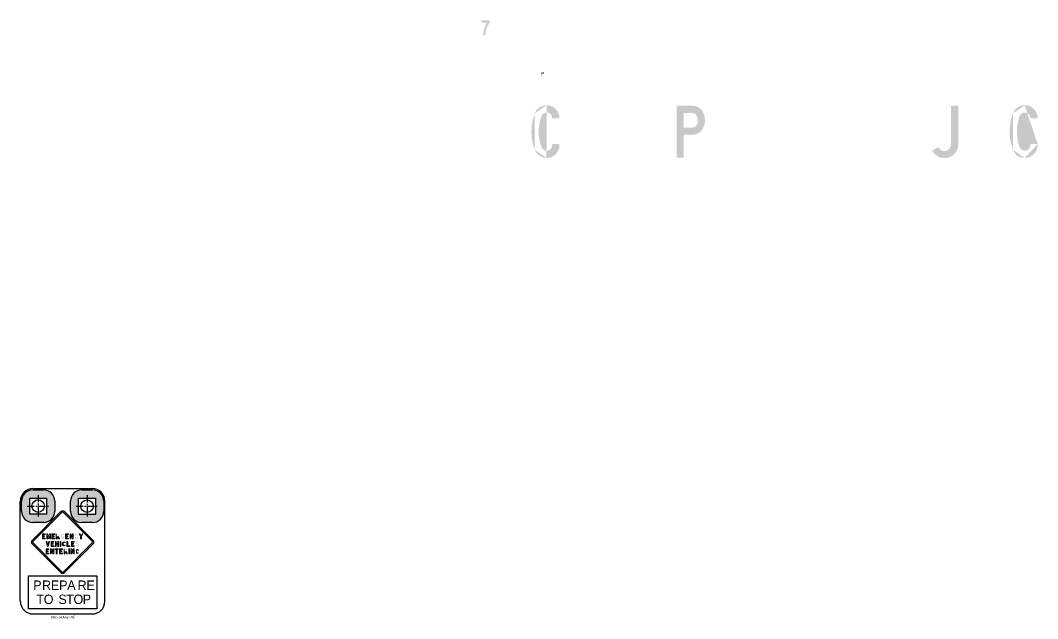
# Model space of a CAD drawing. Extents: x -332 to 1025, y -1312 to 226.
# Drawn here: x -332 to 750, y -411 to 226 of the extents above; entities that cross this region are included whole.
import ezdxf

# ---------------------------------------------------------------- set-up
doc = ezdxf.new("R2010")
doc.units = 0
doc.header["$LTSCALE"] = 6
doc.header["$MEASUREMENT"] = 0
doc.linetypes.add('CENTER', pattern=[2, 1.25, -0.25, 0.25, -0.25])
doc.linetypes.add('CENTERX2', pattern=[101.6, 63.5, -12.7, 12.7, -12.7])
doc.layers.get('0').update_dxf_attribs({"linetype": 'CONTINUOUS'})
for name, color, linetype in [('CENT25', 1, 'CENTER'), ('GREEN', 84, 'CONTINUOUS'), ('L25', 1, 'CONTINUOUS'), ('L35', 3, 'CONTINUOUS'), ('T25', 1, 'CONTINUOUS'), ('TBLK25', 1, 'CONTINUOUS')]:
    doc.layers.add(name, color=color, linetype=linetype)
doc.styles.add('DSERIES', font='Dseries')
doc.styles.add('ISO', font='iso')

msp = doc.modelspace()

# ---------------------------------------------------------------- hatches: boundary and pattern name
at = {"layer": 'GREEN'}
h = msp.add_hatch(color=256, dxfattribs=at)
h.paths.add_polyline_path([(241.5, 92.9), (241.5, 92.9)], flags=16)
edge = h.paths.add_edge_path()
edge.add_line((233.8, 94.1), (241.5, 94.1))
edge.add_line((241.5, 94.1), (241.5, 92.9))
edge.add_line((241.2, 89.9), (241.5, 92.9))
edge.add_line((241.2, 89.9), (240.2, 87))
edge.add_line((240.2, 87), (238.5, 84.4))
edge.add_line((238.5, 84.4), (236.3, 82.2))
edge.add_line((236.3, 82.2), (233.7, 80.5))
edge.add_line((233.7, 80.5), (230.8, 79.5))
edge.add_line((230.8, 79.5), (227.8, 79.2))
edge.add_line((227.8, 79.2), (224.5, 79.6))
edge.add_line((224.5, 79.6), (221.5, 80.8))
edge.add_line((221.5, 80.8), (218.8, 82.6))
edge.add_line((218.8, 82.6), (216.6, 85.1))
edge.add_line((216.6, 85.1), (215.1, 88))
edge.add_line((215.1, 88), (213.2, 94.3))
edge.add_line((213.2, 94.3), (212, 100.7))
edge.add_line((212, 100.7), (211.7, 107.3))
edge.add_line((211.7, 107.3), (212, 113.8))
edge.add_line((212, 113.8), (213.2, 120.2))
edge.add_line((213.2, 120.2), (215.1, 126.5))
edge.add_line((215.1, 126.5), (216.6, 129.4))
edge.add_line((216.6, 129.4), (218.8, 131.9))
edge.add_line((218.8, 131.9), (221.5, 133.7))
edge.add_line((221.5, 133.7), (224.5, 134.9))
edge.add_line((224.5, 134.9), (227.8, 135.3))
edge.add_line((227.8, 135.3), (230.8, 135))
edge.add_line((230.8, 135), (233.7, 134))
edge.add_line((233.7, 134), (236.3, 132.3))
edge.add_line((236.3, 132.3), (238.5, 130.1))
edge.add_line((238.5, 130.1), (240.2, 127.5))
edge.add_line((240.2, 127.5), (241.2, 124.6))
edge.add_line((241.2, 124.6), (241.5, 121.5))
edge.add_line((241.5, 121.5), (233.8, 121.5))
edge.add_line((233.8, 121.5), (233.4, 123.9))
edge.add_line((233.4, 123.9), (232, 125.8))
edge.add_line((232, 125.8), (230.1, 127.2))
edge.add_line((230.1, 127.2), (227.8, 127.6))
edge.add_line((227.8, 127.6), (225.4, 127.1))
edge.add_line((225.4, 127.1), (223.5, 125.8))
edge.add_line((223.5, 125.8), (222.3, 123.7))
edge.add_line((222.3, 123.7), (220.4, 117.3))
edge.add_line((220.4, 117.3), (219.5, 110.6))
edge.add_line((219.5, 110.6), (219.5, 103.9))
edge.add_line((219.5, 103.9), (220.4, 97.2))
edge.add_line((220.4, 97.2), (222.3, 90.8))
edge.add_line((222.3, 90.8), (223.5, 88.7))
edge.add_line((223.5, 88.7), (225.4, 87.4))
edge.add_line((225.4, 87.4), (227.8, 86.9))
edge.add_line((227.8, 86.9), (230.1, 87.4))
edge.add_line((230.1, 87.4), (232, 88.7))
edge.add_line((232, 88.7), (233.4, 90.6))
edge.add_line((233.4, 90.6), (233.8, 92.9))
edge.add_line((233.8, 92.9), (233.8, 94.1))
edge = h.paths.add_edge_path(flags=16)
edge.add_line((241.5, 94.1), (241.5, 94.1))
edge.add_line((227.8, 135.3), (227.7, 135.3))
edge.add_line((215.1, 126.5), (215.1, 126.5))
edge.add_line((215.1, 88), (215.1, 88))
edge.add_line((227.8, 79.2), (227.7, 79.2))
h = msp.add_hatch(color=256, dxfattribs=at)
h.paths.add_polyline_path([(383.2, 127), (383.1, 127)], flags=16)
edge = h.paths.add_edge_path(flags=17)
edge.add_line((373.8, 111.6), (373.8, 127))
edge.add_line((373.8, 127), (383.2, 127))
edge.add_line((384.9, 126.7), (383.2, 127))
edge.add_line((384.9, 126.7), (386.5, 125.7))
edge.add_line((386.5, 125.7), (387.5, 124.3))
edge.add_line((387.5, 124.3), (388.6, 121))
edge.add_line((388.6, 121), (388.6, 117.6))
edge.add_line((388.6, 117.6), (387.5, 114.4))
edge.add_line((387.5, 114.4), (386.5, 112.9))
edge.add_line((386.5, 112.9), (384.9, 112))
edge.add_line((384.9, 112), (383.2, 111.6))
edge.add_line((383.2, 111.6), (373.8, 111.6))
h.paths.add_polyline_path([(383.1, 134.7), (383.2, 134.7)], flags=16)
edge = h.paths.add_edge_path()
edge.add_line((373.8, 79.7), (366.1, 79.7))
edge.add_line((366.1, 79.7), (366.1, 134.7))
edge.add_line((366.1, 134.7), (383.2, 134.7))
edge.add_line((386.5, 134.3), (383.2, 134.7))
edge.add_line((386.5, 134.3), (389.6, 133))
edge.add_line((389.6, 133), (392.2, 130.9))
edge.add_line((392.2, 130.9), (394.1, 128.1))
edge.add_line((394.1, 128.1), (395.5, 124.8))
edge.add_line((395.5, 124.8), (396.3, 121.2))
edge.add_line((396.3, 121.2), (396.3, 117.5))
edge.add_line((396.3, 117.5), (395.5, 113.9))
edge.add_line((395.5, 113.9), (394.1, 110.6))
edge.add_line((394.1, 110.6), (392.2, 107.8))
edge.add_line((392.2, 107.8), (389.6, 105.7))
edge.add_line((389.6, 105.7), (386.5, 104.4))
edge.add_line((386.5, 104.4), (383.2, 104))
edge.add_line((383.2, 104), (373.8, 104))
edge.add_line((373.8, 104), (373.8, 79.7))
edge = h.paths.add_edge_path()
edge.add_line((373.8, 127), (373.8, 127))
edge.add_line((387.5, 114.4), (387.5, 114.4))
edge.add_line((387.5, 124.3), (387.5, 124.3))
edge.add_line((366.1, 79.7), (366.1, 79.7))
edge.add_line((394.1, 110.6), (394.1, 110.6))
edge.add_line((394.1, 128.1), (394.1, 128.1))
h = msp.add_hatch(color=256, dxfattribs=at)
h.paths.add_polyline_path([(383.2, 127), (383.1, 127)], flags=16)
edge = h.paths.add_edge_path(flags=17)
edge.add_line((373.8, 111.6), (373.8, 127))
edge.add_line((373.8, 127), (383.2, 127))
edge.add_line((384.9, 126.7), (383.2, 127))
edge.add_line((384.9, 126.7), (386.5, 125.7))
edge.add_line((386.5, 125.7), (387.5, 124.3))
edge.add_line((387.5, 124.3), (388.6, 121))
edge.add_line((388.6, 121), (388.6, 117.6))
edge.add_line((388.6, 117.6), (387.5, 114.4))
edge.add_line((387.5, 114.4), (386.5, 112.9))
edge.add_line((386.5, 112.9), (384.9, 112))
edge.add_line((384.9, 112), (383.2, 111.6))
edge.add_line((383.2, 111.6), (373.8, 111.6))
h.paths.add_polyline_path([(383.1, 134.7), (383.2, 134.7)], flags=16)
edge = h.paths.add_edge_path()
edge.add_line((373.8, 79.7), (366.1, 79.7))
edge.add_line((366.1, 79.7), (366.1, 134.7))
edge.add_line((366.1, 134.7), (383.2, 134.7))
edge.add_line((386.5, 134.3), (383.2, 134.7))
edge.add_line((386.5, 134.3), (389.6, 133))
edge.add_line((389.6, 133), (392.2, 130.9))
edge.add_line((392.2, 130.9), (394.1, 128.1))
edge.add_line((394.1, 128.1), (395.5, 124.8))
edge.add_line((395.5, 124.8), (396.3, 121.2))
edge.add_line((396.3, 121.2), (396.3, 117.5))
edge.add_line((396.3, 117.5), (395.5, 113.9))
edge.add_line((395.5, 113.9), (394.1, 110.6))
edge.add_line((394.1, 110.6), (392.2, 107.8))
edge.add_line((392.2, 107.8), (389.6, 105.7))
edge.add_line((389.6, 105.7), (386.5, 104.4))
edge.add_line((386.5, 104.4), (383.2, 104))
edge.add_line((383.2, 104), (373.8, 104))
edge.add_line((373.8, 104), (373.8, 79.7))
edge = h.paths.add_edge_path()
edge.add_line((373.8, 127), (373.8, 127))
edge.add_line((387.5, 114.4), (387.5, 114.4))
edge.add_line((387.5, 124.3), (387.5, 124.3))
edge.add_line((366.1, 79.7), (366.1, 79.7))
edge.add_line((394.1, 110.6), (394.1, 110.6))
edge.add_line((394.1, 128.1), (394.1, 128.1))
h = msp.add_hatch(color=256, dxfattribs=at)
h.paths.add_polyline_path([(658, 93.5), (658, 93.5)], flags=16)
edge = h.paths.add_edge_path()
edge.add_line((658, 134.7), (658, 93.5))
edge.add_line((657.7, 91.5), (658, 93.5))
edge.add_line((657.7, 91.5), (656.8, 89.6))
edge.add_line((656.8, 89.6), (655.4, 88.1))
edge.add_line((655.4, 88.1), (653.6, 87))
edge.add_line((653.6, 87), (651.5, 86.6))
edge.add_line((651.5, 86.6), (649.5, 86.8))
edge.add_line((649.5, 86.8), (647.5, 87.6))
edge.add_line((647.5, 87.6), (646, 89))
edge.add_line((646, 89), (644.8, 90.8))
edge.add_line((644.8, 90.8), (638.2, 86.9))
edge.add_line((638.2, 86.9), (640, 84.2))
edge.add_line((640, 84.2), (642.3, 82))
edge.add_line((642.3, 82), (645.1, 80.3))
edge.add_line((645.1, 80.3), (648.2, 79.3))
edge.add_line((648.2, 79.3), (651.4, 79))
edge.add_line((651.4, 79), (654.6, 79.4))
edge.add_line((654.6, 79.4), (657.6, 80.5))
edge.add_line((657.6, 80.5), (660.3, 82.2))
edge.add_line((660.3, 82.2), (662.6, 84.5))
edge.add_line((662.6, 84.5), (664.3, 87.3))
edge.add_line((664.3, 87.3), (665.4, 90.3))
edge.add_line((665.4, 90.3), (665.7, 93.5))
edge.add_line((665.7, 93.5), (665.7, 134.7))
edge.add_line((665.7, 134.7), (658, 134.7))
edge = h.paths.add_edge_path(flags=16)
edge.add_line((665.7, 93.5), (665.7, 93.5))
edge.add_line((665.7, 93.5), (665.7, 93.5))
edge = h.paths.add_edge_path(flags=16)
edge.add_line((644.8, 90.8), (644.8, 90.8))
h = msp.add_hatch(color=256, dxfattribs=at)
h.paths.add_polyline_path([(750.3, 92.9), (750.2, 92.9)], flags=16)
edge = h.paths.add_edge_path()
edge.add_line((742.6, 94.1), (750.3, 94.1))
edge.add_line((750.3, 94.1), (750.3, 92.9))
edge.add_line((749.9, 89.9), (750.3, 92.9))
edge.add_line((749.9, 89.9), (748.9, 87))
edge.add_line((748.9, 87), (747.3, 84.4))
edge.add_line((747.3, 84.4), (745.1, 82.2))
edge.add_line((745.1, 82.2), (742.5, 80.5))
edge.add_line((742.5, 80.5), (739.6, 79.5))
edge.add_line((739.6, 79.5), (736.5, 79.2))
edge.add_line((736.5, 79.2), (733.3, 79.6))
edge.add_line((733.3, 79.6), (730.2, 80.8))
edge.add_line((730.2, 80.8), (727.5, 82.6))
edge.add_line((727.5, 82.6), (725.4, 85.1))
edge.add_line((725.4, 85.1), (723.9, 88))
edge.add_line((723.9, 88), (722, 94.3))
edge.add_line((722, 94.3), (720.8, 100.7))
edge.add_line((720.8, 100.7), (720.4, 107.3))
edge.add_line((720.4, 107.3), (720.8, 113.8))
edge.add_line((720.8, 113.8), (722, 120.2))
edge.add_line((722, 120.2), (723.9, 126.5))
edge.add_line((723.9, 126.5), (725.4, 129.4))
edge.add_line((725.4, 129.4), (727.5, 131.9))
edge.add_line((727.5, 131.9), (730.2, 133.7))
edge.add_line((730.2, 133.7), (733.3, 134.9))
edge.add_line((733.3, 134.9), (736.5, 135.3))
edge.add_line((736.5, 135.3), (739.6, 135))
edge.add_line((739.6, 135), (742.5, 134))
edge.add_line((742.5, 134), (745.1, 132.3))
edge.add_line((745.1, 132.3), (747.3, 130.1))
edge.add_line((747.3, 130.1), (748.9, 127.5))
edge.add_line((748.9, 127.5), (749.9, 124.6))
edge.add_line((749.9, 124.6), (750.3, 121.5))
edge.add_line((750.3, 121.5), (742.6, 121.5))
edge.add_line((742.6, 121.5), (742.1, 123.9))
edge.add_line((742.1, 123.9), (740.8, 125.8))
edge.add_line((740.8, 125.8), (738.8, 127.2))
edge.add_line((738.8, 127.2), (736.5, 127.6))
edge.add_line((736.5, 127.6), (734.2, 127.1))
edge.add_line((734.2, 127.1), (732.3, 125.8))
edge.add_line((732.3, 125.8), (731, 123.7))
edge.add_line((731, 123.7), (729.2, 117.3))
edge.add_line((729.2, 117.3), (728.3, 110.6))
edge.add_line((728.3, 110.6), (728.3, 103.9))
edge.add_line((728.3, 103.9), (729.2, 97.2))
edge.add_line((729.2, 97.2), (731, 90.8))
edge.add_line((731, 90.8), (732.3, 88.7))
edge.add_line((732.3, 88.7), (734.2, 87.4))
edge.add_line((734.2, 87.4), (736.5, 86.9))
edge.add_line((736.5, 86.9), (738.8, 87.4))
edge.add_line((738.8, 87.4), (740.8, 88.7))
edge.add_line((740.8, 88.7), (742.1, 90.6))
edge.add_line((742.1, 90.6), (742.6, 92.9))
edge.add_line((742.6, 92.9), (742.6, 94.1))
edge = h.paths.add_edge_path(flags=16)
edge.add_line((750.3, 94.1), (750.2, 94.1))
edge.add_line((736.5, 135.3), (736.5, 135.3))
edge.add_line((723.9, 126.5), (723.9, 126.5))
edge.add_line((723.9, 88), (723.9, 88))
edge.add_line((736.5, 79.2), (736.5, 79.2))
at = {"layer": 'L25'}
h = msp.add_hatch(color=256, dxfattribs=at)
h.paths.add_polyline_path([(-307.4, -273.7), (-318.7, -273.7, 0.204044), (-327.4, -277.4), (-322.1, -282.9), (-322.1, -282.4), (-304.1, -282.4), (-304.1, -299.7), (-322.1, -299.7), (-322.1, -282.9), (-327.4, -277.4, 0.193791), (-330.7, -285.7), (-330.7, -296.4, 0.414214), (-318.7, -308.4), (-307.4, -308.4, 0.414214), (-295.4, -296.4), (-295.4, -285.7, 0.414214)])
h.paths.add_polyline_path([(-252.1, -282.5), (-252.1, -283.5), (-245.3, -279.3, 0.254439), (-255.4, -273.8), (-266.7, -273.8, 0.414214), (-278.7, -285.8), (-278.7, -296.5, 0.414214), (-266.7, -308.5), (-255.4, -308.5, 0.414214), (-243.4, -296.5), (-243.4, -285.8, 0.144541), (-245.3, -279.3), (-252.1, -283.5), (-252.1, -299.8), (-270.1, -299.8), (-270.1, -282.5)])
at = {"layer": 'T25', "linetype": 'Continuous'}
h = msp.add_hatch(color=256, dxfattribs=at)
h.paths.add_polyline_path([(-267.9, -325.9), (-267, -325.9), (-267, -323.5), (-265.5, -320.6), (-266.4, -320.6), (-267.4, -322.5), (-268.4, -320.6), (-269.4, -320.6), (-267.9, -323.5)])
h.paths.add_polyline_path([(-279.2, -325.9), (-279.2, -320.6), (-278.3, -320.6), (-276.7, -323.7), (-276.7, -320.6), (-275.9, -320.6), (-275.9, -325.9), (-276.5, -325.9), (-278.3, -322.4), (-278.3, -325.9)])
h.paths.add_polyline_path([(-283.9, -325.9), (-283.9, -320.6), (-280.9, -320.6), (-280.9, -321.3), (-283, -321.3), (-283, -322.7), (-281.6, -322.7), (-281.6, -323.5), (-283, -323.5), (-283, -325.2), (-280.8, -325.2), (-280.8, -325.9)])
h.paths.add_polyline_path([(-298.4, -325.9), (-298.4, -320.6), (-295.4, -320.6), (-295.4, -321.3), (-297.5, -321.3), (-297.5, -322.7), (-296.2, -322.7), (-296.2, -323.5), (-297.5, -323.5), (-297.5, -325.2), (-295.3, -325.2), (-295.3, -325.9)])
h.paths.add_polyline_path([(-304, -325.9), (-304, -320.6), (-303, -320.6), (-302, -323.5), (-300.9, -320.6), (-299.9, -320.6), (-299.9, -325.9), (-300.8, -325.9), (-300.8, -322.9), (-302, -325.9), (-303.1, -322.9), (-303.1, -325.9)])
h.paths.add_polyline_path([(-308.6, -325.9), (-308.6, -320.6), (-305.7, -320.6), (-305.7, -321.3), (-307.7, -321.3), (-307.7, -322.7), (-306.4, -322.7), (-306.4, -323.5), (-307.7, -323.5), (-307.7, -325.2), (-305.5, -325.2), (-305.5, -325.9)])
h.paths.add_polyline_path([(-270.9, -321.9), (-271.8, -321.9), (-271.8, -321.7), (-271.9, -321.5), (-272.1, -321.4), (-272.3, -321.3), (-272.5, -321.3), (-272.7, -321.3), (-272.8, -321.4), (-273, -321.5), (-273.1, -321.7), (-273.2, -322.2), (-273.4, -322.7), (-273.4, -323.2), (-273.4, -323.8), (-273.2, -324.3), (-273.1, -324.8), (-273, -325), (-272.8, -325.1), (-272.7, -325.2), (-272.5, -325.2), (-272.3, -325.2), (-272.1, -325.1), (-271.9, -325), (-271.8, -324.8), (-271.8, -324.6), (-271.8, -324.5), (-270.9, -324.5), (-270.9, -324.6), (-270.9, -324.9), (-271, -325.1), (-271.2, -325.4), (-271.4, -325.6), (-271.6, -325.7), (-271.9, -325.8), (-272.2, -325.9), (-272.5, -326), (-272.8, -325.9), (-273.1, -325.8), (-273.3, -325.7), (-273.6, -325.6), (-273.7, -325.3), (-273.9, -325.1), (-274.1, -324.6), (-274.2, -324), (-274.3, -323.5), (-274.3, -323), (-274.2, -322.4), (-274.1, -321.9), (-273.9, -321.4), (-273.7, -321.1), (-273.6, -320.9), (-273.3, -320.8), (-273.1, -320.6), (-272.8, -320.6), (-272.5, -320.5), (-272.2, -320.5), (-271.9, -320.6), (-271.6, -320.8), (-271.4, -320.9), (-271.2, -321.1), (-271, -321.3), (-270.9, -321.6)])
h.paths.add_polyline_path([(-285.4, -321.9), (-286.3, -321.9), (-286.3, -321.7), (-286.4, -321.5), (-286.5, -321.4), (-286.7, -321.3), (-286.9, -321.3), (-287.1, -321.3), (-287.3, -321.3), (-287.5, -321.5), (-287.6, -321.7), (-287.7, -322.2), (-287.8, -322.7), (-287.9, -323.2), (-287.8, -323.8), (-287.7, -324.3), (-287.6, -324.8), (-287.5, -325), (-287.3, -325.1), (-287.2, -325.2), (-286.9, -325.2), (-286.7, -325.2), (-286.5, -325.1), (-286.4, -325), (-286.3, -324.8), (-286.3, -324.6), (-286.3, -324.1), (-286.9, -324.1), (-286.9, -323.4), (-285.4, -323.4), (-285.4, -324.6), (-285.4, -324.9), (-285.5, -325.1), (-285.7, -325.4), (-285.8, -325.6), (-286.1, -325.7), (-286.3, -325.8), (-286.6, -325.9), (-286.9, -326), (-287.2, -325.9), (-287.6, -325.8), (-287.8, -325.7), (-288.1, -325.6), (-288.2, -325.3), (-288.4, -325.1), (-288.5, -324.6), (-288.7, -324), (-288.8, -323.5), (-288.8, -323), (-288.7, -322.4), (-288.5, -321.9), (-288.4, -321.4), (-288.2, -321.1), (-288.1, -320.9), (-287.8, -320.8), (-287.6, -320.6), (-287.2, -320.6), (-286.9, -320.5), (-286.6, -320.5), (-286.3, -320.6), (-286.1, -320.8), (-285.8, -320.9), (-285.7, -321.1), (-285.5, -321.3), (-285.4, -321.6)])
h.paths.add_polyline_path([(-291.3, -323.5), (-291, -323.3), (-290.8, -323.1), (-290.6, -322.9), (-290.5, -322.6), (-290.4, -322.4), (-290.4, -322.1), (-290.4, -321.8), (-290.5, -321.5), (-290.6, -321.2), (-290.8, -321), (-291, -320.8), (-291.3, -320.7), (-291.5, -320.6), (-291.8, -320.6), (-293.8, -320.6), (-293.8, -325.9), (-292.9, -325.9), (-292.9, -323.6), (-292.2, -323.6), (-291.3, -325.9), (-290.4, -325.9)])
h.paths.add_polyline_path([(-291.8, -322.8), (-292.9, -322.8), (-292.9, -321.3), (-291.8, -321.3), (-291.7, -321.3), (-291.5, -321.4), (-291.4, -321.5), (-291.3, -321.6), (-291.3, -321.8), (-291.2, -322.1), (-291.3, -322.3), (-291.3, -322.6), (-291.4, -322.6), (-291.5, -322.7), (-291.7, -322.8)], flags=16)
h.paths.add_polyline_path([(-288.1, -286.8), (-286.1, -286.8), (-286.1, -288.1), (-288.1, -288.1)], flags=9)
h = msp.add_hatch(color=256, dxfattribs=at)
h.paths.add_polyline_path([(-278.2, -341.9), (-278.2, -336.6), (-277.3, -336.6), (-275.7, -339.6), (-275.7, -336.6), (-274.8, -336.6), (-274.8, -341.9), (-275.5, -341.9), (-277.3, -338.4), (-277.3, -341.9)])
h.paths.add_polyline_path([(-280.6, -341.9), (-280.6, -336.6), (-279.7, -336.6), (-279.7, -341.9)])
h.paths.add_polyline_path([(-290.3, -341.9), (-290.3, -336.6), (-287.3, -336.6), (-287.3, -337.3), (-289.5, -337.3), (-289.5, -338.7), (-288.1, -338.7), (-288.1, -339.4), (-289.5, -339.4), (-289.5, -341.1), (-287.2, -341.1), (-287.2, -341.9)])
h.paths.add_polyline_path([(-293.9, -341.9), (-293.9, -337.3), (-295, -337.3), (-295, -336.6), (-291.9, -336.6), (-291.9, -337.3), (-293, -337.3), (-293, -341.9)])
h.paths.add_polyline_path([(-300, -341.9), (-300, -336.6), (-299.1, -336.6), (-297.5, -339.6), (-297.5, -336.6), (-296.6, -336.6), (-296.6, -341.9), (-297.3, -341.9), (-299.1, -338.4), (-299.1, -341.9)])
h.paths.add_polyline_path([(-304.7, -341.9), (-304.7, -336.6), (-301.7, -336.6), (-301.7, -337.3), (-303.8, -337.3), (-303.8, -338.7), (-302.4, -338.7), (-302.4, -339.4), (-303.8, -339.4), (-303.8, -341.1), (-301.6, -341.1), (-301.6, -341.9)])
h.paths.add_polyline_path([(-269.8, -337.8), (-270.6, -337.8), (-270.7, -337.7), (-270.8, -337.5), (-270.9, -337.4), (-271.1, -337.3), (-271.3, -337.2), (-271.5, -337.3), (-271.7, -337.3), (-271.8, -337.5), (-272, -337.6), (-272.2, -338.1), (-272.3, -338.7), (-272.3, -339.2), (-272.3, -339.8), (-272.2, -340.3), (-272, -340.8), (-271.9, -341), (-271.7, -341.1), (-271.5, -341.1), (-271.3, -341.2), (-271.1, -341.1), (-270.9, -341.1), (-270.8, -340.9), (-270.7, -340.8), (-270.6, -340.6), (-270.6, -340.1), (-271.3, -340.1), (-271.3, -339.3), (-269.8, -339.3), (-269.8, -340.6), (-269.8, -340.9), (-269.9, -341.1), (-270, -341.3), (-270.2, -341.5), (-270.5, -341.7), (-270.7, -341.8), (-271, -341.9), (-271.3, -341.9), (-271.7, -341.9), (-271.9, -341.8), (-272.2, -341.7), (-272.5, -341.5), (-272.7, -341.3), (-272.8, -341.1), (-273, -340.6), (-273.1, -340), (-273.2, -339.5), (-273.2, -338.9), (-273.1, -338.4), (-273, -337.9), (-272.8, -337.4), (-272.7, -337.1), (-272.5, -336.9), (-272.2, -336.7), (-271.9, -336.6), (-271.7, -336.5), (-271.3, -336.5), (-271, -336.5), (-270.7, -336.6), (-270.5, -336.7), (-270.2, -336.9), (-270, -337.1), (-269.9, -337.3), (-269.8, -337.6)])
h.paths.add_polyline_path([(-283.1, -339.4), (-282.8, -339.3), (-282.6, -339.1), (-282.4, -338.9), (-282.3, -338.6), (-282.2, -338.3), (-282.2, -338), (-282.2, -337.7), (-282.3, -337.5), (-282.4, -337.2), (-282.6, -337), (-282.8, -336.8), (-283.1, -336.7), (-283.4, -336.6), (-283.7, -336.6), (-285.6, -336.6), (-285.6, -341.9), (-284.8, -341.9), (-284.8, -339.5), (-284, -339.5), (-283.1, -341.9), (-282.2, -341.9)])
h.paths.add_polyline_path([(-283.7, -338.8), (-284.8, -338.8), (-284.8, -337.3), (-283.7, -337.3), (-283.5, -337.3), (-283.4, -337.4), (-283.3, -337.5), (-283.2, -337.6), (-283.1, -337.8), (-283.1, -338), (-283.1, -338.3), (-283.2, -338.5), (-283.3, -338.6), (-283.4, -338.7), (-283.5, -338.8)], flags=16)
h.paths.add_polyline_path([(-288.1, -291.3), (-286.1, -291.3), (-286.1, -292.5), (-288.1, -292.5)], flags=9)
h.paths.add_polyline_path([(-288.1, -288.9), (-286.1, -288.9), (-286.1, -290.2), (-288.1, -290.2)], flags=9)
h = msp.add_hatch(color=256, dxfattribs=at)
h.paths.add_polyline_path([(-294.7, -333.9), (-294.7, -328.6), (-293.8, -328.6), (-293.8, -330.7), (-292.2, -330.7), (-292.2, -328.6), (-291.4, -328.6), (-291.4, -333.9), (-292.2, -333.9), (-292.2, -331.4), (-293.8, -331.4), (-293.8, -333.9)])
h.paths.add_polyline_path([(-299.3, -333.9), (-299.3, -328.6), (-296.4, -328.6), (-296.4, -329.3), (-298.5, -329.3), (-298.5, -330.7), (-297.1, -330.7), (-297.1, -331.4), (-298.5, -331.4), (-298.5, -333.1), (-296.2, -333.1), (-296.2, -333.9)])
h.paths.add_polyline_path([(-303.1, -333.9), (-304.7, -328.6), (-303.8, -328.6), (-302.8, -332.1), (-301.7, -328.6), (-300.9, -328.6), (-302.4, -333.9)])
h.paths.add_polyline_path([(-277.8, -333.9), (-277.8, -328.6), (-274.9, -328.6), (-274.9, -329.3), (-277, -329.3), (-277, -330.7), (-275.6, -330.7), (-275.6, -331.4), (-277, -331.4), (-277, -333.1), (-274.7, -333.1), (-274.7, -333.9)])
h.paths.add_polyline_path([(-282.5, -333.9), (-282.5, -328.6), (-281.6, -328.6), (-281.6, -333.1), (-279.4, -333.1), (-279.4, -333.9)])
h.paths.add_polyline_path([(-289.8, -333.9), (-289.8, -328.6), (-289, -328.6), (-289, -333.9)])
h.paths.add_polyline_path([(-272.3, -332.5), (-272.3, -332.3), (-273.2, -332.3), (-273.2, -332.5), (-273.2, -332.7), (-273.1, -333), (-272.9, -333.3), (-272.7, -333.5), (-272.4, -333.7), (-272.1, -333.8), (-271.8, -333.9), (-271.5, -333.9), (-271.1, -333.9), (-270.8, -333.8), (-270.5, -333.7), (-270.3, -333.5), (-270.1, -333.3), (-269.9, -333), (-269.8, -332.7), (-269.8, -332.5), (-269.9, -332.1), (-270, -331.8), (-270.1, -331.5), (-270.4, -331.2), (-270.6, -331), (-270.9, -330.7), (-271.7, -330.3), (-271.9, -330.2), (-272, -330.1), (-272.1, -329.9), (-272.1, -329.8), (-272, -329.6), (-271.9, -329.4), (-271.7, -329.3), (-271.5, -329.3), (-271.4, -329.3), (-271.2, -329.3), (-271, -329.4), (-270.8, -329.5), (-270.7, -329.7), (-270.7, -329.8), (-269.8, -329.8), (-269.8, -329.6), (-269.9, -329.3), (-270.1, -329.1), (-270.3, -328.9), (-270.5, -328.7), (-270.8, -328.6), (-271, -328.5), (-271.4, -328.5), (-271.7, -328.5), (-271.9, -328.6), (-272.2, -328.7), (-272.4, -328.9), (-272.6, -329.1), (-272.8, -329.3), (-272.9, -329.6), (-272.9, -329.8), (-272.9, -330.1), (-272.7, -330.4), (-272.6, -330.6), (-272.4, -330.8), (-272.1, -331), (-271.3, -331.4), (-271, -331.6), (-270.8, -331.9), (-270.7, -332.1), (-270.7, -332.5), (-270.7, -332.6), (-270.8, -332.8), (-270.9, -333), (-271.1, -333.1), (-271.3, -333.2), (-271.5, -333.2), (-271.7, -333.2), (-271.9, -333.1), (-272.1, -333), (-272.2, -332.9), (-272.3, -332.7)])
h.paths.add_polyline_path([(-284, -329.8), (-284.9, -329.8), (-284.9, -329.7), (-285, -329.5), (-285.2, -329.4), (-285.4, -329.3), (-285.6, -329.3), (-285.8, -329.3), (-285.9, -329.4), (-286.1, -329.5), (-286.2, -329.6), (-286.3, -330.2), (-286.5, -330.7), (-286.5, -331.2), (-286.5, -331.8), (-286.3, -332.3), (-286.2, -332.8), (-286.1, -333), (-285.9, -333.1), (-285.8, -333.2), (-285.6, -333.2), (-285.4, -333.2), (-285.2, -333.1), (-285, -333), (-284.9, -332.8), (-284.9, -332.6), (-284.9, -332.5), (-284, -332.5), (-284, -332.6), (-284, -332.9), (-284.1, -333.1), (-284.3, -333.4), (-284.5, -333.5), (-284.7, -333.7), (-285, -333.9), (-285.3, -333.9), (-285.6, -333.9), (-285.8, -333.9), (-286.2, -333.8), (-286.4, -333.7), (-286.7, -333.5), (-286.8, -333.3), (-287, -333.1), (-287.2, -332.6), (-287.3, -332), (-287.4, -331.5), (-287.4, -331), (-287.3, -330.4), (-287.2, -329.9), (-287, -329.4), (-286.8, -329.1), (-286.7, -328.9), (-286.4, -328.7), (-286.2, -328.6), (-285.8, -328.5), (-285.6, -328.5), (-285.3, -328.5), (-285, -328.6), (-284.7, -328.7), (-284.5, -328.9), (-284.3, -329.1), (-284.1, -329.3), (-284, -329.6)])
at = {"layer": 'TBLK25', "linetype": 'CENTERX2'}
h = msp.add_hatch(color=256, dxfattribs=at)
h.paths.add_polyline_path([(162.7, 209.6), (162.7, 209.6)], flags=16)
edge = h.paths.add_edge_path()
edge.add_line((162.7, 210), (162.7, 209.6))
edge.add_line((160.5, 209.6), (162.7, 209.6))
edge.add_line((160.5, 209.6), (160.5, 210.1))
edge.add_line((160.5, 210.1), (160.5, 210.6))
edge.add_line((160.5, 210.6), (160.5, 211.1))
edge.add_line((160.5, 211.1), (160.6, 211.6))
edge.add_line((160.6, 211.6), (160.6, 212))
edge.add_line((160.6, 212), (160.7, 212.5))
edge.add_line((160.7, 212.5), (160.7, 213))
edge.add_line((160.7, 213), (160.8, 213.5))
edge.add_line((160.8, 213.5), (160.9, 214))
edge.add_line((160.9, 214), (161, 214.5))
edge.add_line((161, 214.5), (161.1, 215))
edge.add_line((161.1, 215), (161.2, 215.5))
edge.add_line((161.2, 215.5), (161.3, 215.9))
edge.add_line((161.3, 215.9), (161.4, 216.4))
edge.add_line((161.4, 216.4), (161.6, 216.9))
edge.add_line((161.6, 216.9), (161.7, 217.4))
edge.add_line((161.7, 217.4), (161.9, 217.8))
edge.add_line((161.9, 217.8), (162.1, 218.3))
edge.add_line((162.1, 218.3), (162.2, 218.8))
edge.add_line((162.2, 218.8), (162.4, 219.2))
edge.add_line((162.4, 219.2), (162.6, 219.7))
edge.add_line((162.6, 219.7), (162.8, 220.1))
edge.add_line((162.8, 220.1), (163, 220.6))
edge.add_line((163, 220.6), (163.2, 221))
edge.add_line((163.2, 221), (163.5, 221.5))
edge.add_line((163.5, 221.5), (163.7, 221.9))
edge.add_line((163.7, 221.9), (164, 222.3))
edge.add_line((164, 222.3), (164.2, 222.7))
edge.add_line((164.2, 222.7), (164.5, 223.2))
edge.add_line((164.5, 223.2), (158.4, 223.2))
edge.add_line((158.4, 223.2), (158.4, 225.6))
edge.add_line((158.4, 225.6), (167.2, 225.6))
edge.add_line((167.2, 225.6), (167.2, 223.2))
edge.add_line((167.2, 223.2), (166.9, 222.8))
edge.add_line((166.9, 222.8), (166.7, 222.4))
edge.add_line((166.7, 222.4), (166.4, 222))
edge.add_line((166.4, 222), (166.2, 221.6))
edge.add_line((166.2, 221.6), (165.9, 221.2))
edge.add_line((165.9, 221.2), (165.7, 220.8))
edge.add_line((165.7, 220.8), (165.4, 220.4))
edge.add_line((165.4, 220.4), (165.2, 220))
edge.add_line((165.2, 220), (165, 219.6))
edge.add_line((165, 219.6), (164.8, 219.1))
edge.add_line((164.8, 219.1), (164.6, 218.7))
edge.add_line((164.6, 218.7), (164.5, 218.3))
edge.add_line((164.5, 218.3), (164.3, 217.8))
edge.add_line((164.3, 217.8), (164.1, 217.4))
edge.add_line((164.1, 217.4), (164, 216.9))
edge.add_line((164, 216.9), (163.8, 216.5))
edge.add_line((163.8, 216.5), (163.7, 216.1))
edge.add_line((163.7, 216.1), (163.5, 215.6))
edge.add_line((163.5, 215.6), (163.4, 215.1))
edge.add_line((163.4, 215.1), (163.3, 214.7))
edge.add_line((163.3, 214.7), (163.2, 214.2))
edge.add_line((163.2, 214.2), (163.1, 213.8))
edge.add_line((163.1, 213.8), (163, 213.3))
edge.add_line((163, 213.3), (163, 212.8))
edge.add_line((163, 212.8), (162.9, 212.4))
edge.add_line((162.9, 212.4), (162.8, 211.9))
edge.add_line((162.8, 211.9), (162.8, 211.4))
edge.add_line((162.8, 211.4), (162.8, 211))
edge.add_line((162.8, 211), (162.7, 210.5))
edge.add_line((162.7, 210.5), (162.7, 210))
edge = h.paths.add_edge_path(flags=16)
edge.add_line((167.2, 223.2), (167.2, 223.2))
edge.add_line((160.5, 209.6), (160.5, 209.6))
h = msp.add_hatch(color=256, dxfattribs=at)
h.paths.add_polyline_path([(223.7, 170.2), (223.6, 170.2)], flags=0)
edge = h.paths.add_edge_path(flags=16)
edge.add_line((223, 169.1), (223, 170.2))
edge.add_line((223, 170.2), (223.7, 170.2))
edge.add_line((224, 170), (223.7, 170.2))
edge.add_line((224, 170), (224, 169.7))
edge.add_line((224, 169.7), (224, 169.3))
edge.add_line((224, 169.3), (223.7, 169.1))
edge.add_line((223.7, 169.1), (223, 169.1))
h.paths.add_polyline_path([(223.6, 170.8), (223.7, 170.8)], flags=16)
edge = h.paths.add_edge_path()
edge.add_line((223, 166.8), (222.4, 166.8))
edge.add_line((222.4, 166.8), (222.4, 170.8))
edge.add_line((222.4, 170.8), (223.7, 170.8))
edge.add_line((224, 170.7), (223.7, 170.8))
edge.add_line((224, 170.7), (224.3, 170.6))
edge.add_line((224.3, 170.6), (224.5, 170.4))
edge.add_line((224.5, 170.4), (224.6, 169.9))
edge.add_line((224.6, 169.9), (224.6, 169.5))
edge.add_line((224.6, 169.5), (224.5, 169))
edge.add_line((224.5, 169), (224.3, 168.8))
edge.add_line((224.3, 168.8), (224, 168.6))
edge.add_line((224, 168.6), (223.7, 168.5))
edge.add_line((223.7, 168.5), (223, 168.5))
edge.add_line((223, 168.5), (223, 166.8))
h = msp.add_hatch(color=256, dxfattribs=at)
h.paths.add_polyline_path([(-255.6, -328.3, -0.198872), (-255.2, -329.3), (-253.8, -329.3, 0.198872), (-254.6, -327.4), (-285.2, -296.8, 0.198882), (-287.1, -296), (-287.1, -297.3, -0.198897), (-286.2, -297.7)])
h.paths.add_polyline_path([(-288, -297.7, -0.198928), (-287.1, -297.3), (-287.1, -296, 0.198943), (-289, -296.8), (-319.6, -327.4, 0.198872), (-320.4, -329.3), (-319, -329.3, -0.198872), (-318.6, -328.3)])
h.paths.add_polyline_path([(-289, -361.7, 0.198952), (-287.1, -362.5), (-287.1, -361.2, -0.198952), (-288, -360.8), (-318.6, -330.2, -0.198952), (-319, -329.3), (-320.4, -329.3, 0.198952), (-319.6, -331.1)])
h.paths.add_polyline_path([(-286.2, -360.8, -0.198872), (-287.1, -361.2), (-287.1, -362.5, 0.198872), (-285.2, -361.7), (-254.6, -331.1, 0.198952), (-253.8, -329.3), (-255.2, -329.3, -0.198952), (-255.6, -330.2)])

# ---------------------------------------------------------------- linework, layer by layer
at = {"color": 1, "lineweight": 0}
for points in [[(-308.6, -325.9), (-308.6, -320.6), (-305.7, -320.6), (-305.7, -321.3), (-307.7, -321.3), (-307.7, -322.7), (-306.4, -322.7), (-306.4, -323.5), (-307.7, -323.5), (-307.7, -325.2), (-305.5, -325.2), (-305.5, -325.9), (-308.6, -325.9), (-308.6, -325.9)], [(-304, -325.9), (-304, -320.6), (-303, -320.6), (-302, -323.5), (-300.9, -320.6), (-299.9, -320.6), (-299.9, -325.9), (-300.8, -325.9), (-300.8, -322.9), (-302, -325.9), (-303.1, -322.9), (-303.1, -325.9), (-304, -325.9), (-304, -325.9)], [(-298.4, -325.9), (-298.4, -320.6), (-295.4, -320.6), (-295.4, -321.3), (-297.5, -321.3), (-297.5, -322.7), (-296.2, -322.7), (-296.2, -323.5), (-297.5, -323.5), (-297.5, -325.2), (-295.3, -325.2), (-295.3, -325.9), (-298.4, -325.9), (-298.4, -325.9)], [(-293.8, -320.6), (-293.8, -325.9), (-292.9, -325.9), (-292.9, -323.6), (-292.2, -323.6), (-291.3, -325.9), (-290.4, -325.9), (-291.3, -323.5)], [(-283.9, -325.9), (-283.9, -320.6), (-280.9, -320.6), (-280.9, -321.3), (-283, -321.3), (-283, -322.7), (-281.6, -322.7), (-281.6, -323.5), (-283, -323.5), (-283, -325.2), (-280.8, -325.2), (-280.8, -325.9), (-283.9, -325.9), (-283.9, -325.9)], [(-279.2, -325.9), (-279.2, -320.6), (-278.3, -320.6), (-276.7, -323.7), (-276.7, -320.6), (-275.9, -320.6), (-275.9, -325.9), (-276.5, -325.9), (-278.3, -322.4), (-278.3, -325.9), (-279.2, -325.9), (-279.2, -325.9)], [(-267.9, -325.9), (-267, -325.9), (-267, -323.5), (-265.5, -320.6), (-266.4, -320.6), (-267.4, -322.5), (-268.4, -320.6), (-269.4, -320.6), (-267.9, -323.5), (-267.9, -325.9), (-267.9, -325.9)], [(-303.1, -333.9), (-304.7, -328.6), (-303.8, -328.6), (-302.8, -332.1), (-301.7, -328.6), (-300.9, -328.6), (-302.4, -333.9), (-303.1, -333.9), (-303.1, -333.9)], [(-299.3, -333.9), (-299.3, -328.6), (-296.4, -328.6), (-296.4, -329.3), (-298.5, -329.3), (-298.5, -330.7), (-297.1, -330.7), (-297.1, -331.4), (-298.5, -331.4), (-298.5, -333.1), (-296.2, -333.1), (-296.2, -333.9), (-299.3, -333.9), (-299.3, -333.9)], [(-294.7, -333.9), (-294.7, -328.6), (-293.8, -328.6), (-293.8, -330.7), (-292.2, -330.7), (-292.2, -328.6), (-291.4, -328.6), (-291.4, -333.9), (-292.2, -333.9), (-292.2, -331.4), (-293.8, -331.4), (-293.8, -333.9), (-294.7, -333.9), (-294.7, -333.9)], [(-289.8, -333.9), (-289.8, -328.6), (-289, -328.6), (-289, -333.9), (-289.8, -333.9), (-289.8, -333.9)], [(-287, -329.4), (-287.2, -329.9), (-287.3, -330.4), (-287.4, -331), (-287.4, -331.5), (-287.3, -332), (-287.2, -332.6), (-287, -333.1)], [(-284, -329.8), (-284.9, -329.8), (-284.9, -329.7), (-285, -329.5), (-285.2, -329.4), (-285.4, -329.3), (-285.6, -329.3), (-285.8, -329.3), (-285.9, -329.4), (-286.1, -329.5), (-286.2, -329.6), (-286.3, -330.2), (-286.5, -330.7), (-286.5, -331.2), (-286.5, -331.8), (-286.3, -332.3), (-286.2, -332.8), (-286.1, -333), (-285.9, -333.1), (-285.8, -333.2), (-285.6, -333.2), (-285.4, -333.2), (-285.2, -333.1), (-285, -333), (-284.9, -332.8), (-284.9, -332.6), (-284.9, -332.5), (-284, -332.5)], [(-282.5, -333.9), (-282.5, -328.6), (-281.6, -328.6), (-281.6, -333.1), (-279.4, -333.1), (-279.4, -333.9), (-282.5, -333.9), (-282.5, -333.9)], [(-277.8, -333.9), (-277.8, -328.6), (-274.9, -328.6), (-274.9, -329.3), (-277, -329.3), (-277, -330.7), (-275.6, -330.7), (-275.6, -331.4), (-277, -331.4), (-277, -333.1), (-274.7, -333.1), (-274.7, -333.9), (-277.8, -333.9), (-277.8, -333.9)], [(-304.7, -341.9), (-304.7, -336.6), (-301.7, -336.6), (-301.7, -337.3), (-303.8, -337.3), (-303.8, -338.7), (-302.4, -338.7), (-302.4, -339.4), (-303.8, -339.4), (-303.8, -341.1), (-301.6, -341.1), (-301.6, -341.9), (-304.7, -341.9), (-304.7, -341.9)], [(-300, -341.9), (-300, -336.6), (-299.1, -336.6), (-297.5, -339.6), (-297.5, -336.6), (-296.6, -336.6), (-296.6, -341.9), (-297.3, -341.9), (-299.1, -338.4), (-299.1, -341.9), (-300, -341.9), (-300, -341.9)], [(-293.9, -341.9), (-293.9, -337.3), (-295, -337.3), (-295, -336.6), (-291.9, -336.6), (-291.9, -337.3), (-293, -337.3), (-293, -341.9), (-293.9, -341.9), (-293.9, -341.9)], [(-290.3, -341.9), (-290.3, -336.6), (-287.3, -336.6), (-287.3, -337.3), (-289.5, -337.3), (-289.5, -338.7), (-288.1, -338.7), (-288.1, -339.4), (-289.5, -339.4), (-289.5, -341.1), (-287.2, -341.1), (-287.2, -341.9), (-290.3, -341.9), (-290.3, -341.9)], [(-285.6, -336.6), (-285.6, -341.9), (-284.8, -341.9), (-284.8, -339.5), (-284, -339.5), (-283.1, -341.9), (-282.2, -341.9), (-283.1, -339.4)], [(-280.6, -341.9), (-280.6, -336.6), (-279.7, -336.6), (-279.7, -341.9), (-280.6, -341.9), (-280.6, -341.9)], [(-278.2, -341.9), (-278.2, -336.6), (-277.3, -336.6), (-275.7, -339.6), (-275.7, -336.6), (-274.8, -336.6), (-274.8, -341.9), (-275.5, -341.9), (-277.3, -338.4), (-277.3, -341.9), (-278.2, -341.9), (-278.2, -341.9)], [(-269.8, -337.8), (-270.6, -337.8), (-270.7, -337.7), (-270.8, -337.5), (-270.9, -337.4), (-271.1, -337.3), (-271.3, -337.2), (-271.5, -337.3), (-271.7, -337.3), (-271.8, -337.5), (-272, -337.6), (-272.2, -338.1), (-272.3, -338.7), (-272.3, -339.2), (-272.3, -339.8), (-272.2, -340.3), (-272, -340.8), (-271.9, -341), (-271.7, -341.1), (-271.5, -341.1), (-271.3, -341.2), (-271.1, -341.1), (-270.9, -341.1), (-270.8, -340.9), (-270.7, -340.8), (-270.6, -340.6)]]:
    msp.add_lwpolyline(points, dxfattribs=at)
at = {"layer": 'CENT25'}
for p, q in [((-313.1, -279.4), (-313.1, -302.7)), ((-261.1, -279.5), (-261.1, -302.8)), ((-324.7, -291), (-301.4, -291)), ((-272.7, -291.1), (-249.4, -291.1))]:
    msp.add_line(p, q, dxfattribs=at)
at = {"layer": 'L35'}
for p, q in [((-318.7, -272.4), (-255.4, -272.4)), ((-318.7, -273.7), (-307.4, -273.7)), ((-266.7, -273.8), (-255.4, -273.8)), ((-332.1, -392.4), (-332.1, -285.7)), ((-330.7, -296.4), (-330.7, -285.7)), ((-322.1, -282.4), (-304.1, -282.4)), ((-322.1, -299.7), (-322.1, -282.4)), ((-304.1, -282.4), (-304.1, -299.7)), ((-295.4, -285.7), (-295.4, -296.4)), ((-278.7, -296.5), (-278.7, -285.8)), ((-270.1, -282.5), (-252.1, -282.5)), ((-270.1, -299.8), (-270.1, -282.5)), ((-252.1, -282.5), (-252.1, -299.8)), ((-243.4, -285.8), (-243.4, -296.5)), ((-242.1, -392.4), (-242.1, -285.7)), ((-304.1, -299.7), (-322.1, -299.7)), ((-252.1, -299.8), (-270.1, -299.8)), ((-307.4, -308.4), (-318.7, -308.4)), ((-255.4, -308.5), (-266.7, -308.5)), ((-323.3, -365.1), (-250.8, -365.1)), ((-323.3, -400.1), (-323.3, -365.1)), ((-250.8, -365.1), (-250.8, -400.1)), ((-250.8, -400.1), (-323.3, -400.1)), ((-318.7, -405.7), (-255.4, -405.7))]:
    msp.add_line(p, q, dxfattribs=at)
for centre in [(-313.1, -291), (-261.1, -291.1)]:
    msp.add_circle(centre, 6.67, dxfattribs=at)
for centre, radius, start, end in [((-318.7, -285.7), 13.3, 90, 180), ((-318.7, -285.7), 12, 90, 180), ((-307.4, -285.7), 12, 0, 90), ((-266.7, -285.8), 12, 90, 180), ((-255.4, -285.7), 13.3, 0, 90), ((-255.4, -285.8), 12, 0, 90), ((-318.7, -296.4), 12, 180, 270), ((-307.4, -296.4), 12, 270, 0), ((-266.7, -296.5), 12, 180, 270), ((-255.4, -296.5), 12, 270, 0), ((-318.7, -392.4), 13.3, 180, 270), ((-255.4, -392.4), 13.3, 270, 0)]:
    msp.add_arc(centre, radius, start, end, dxfattribs=at)
at = {"layer": 'TBLK25', "color": 1}
for p, q in [((-289, -296.8), (-319.6, -327.4)), ((-288, -297.7), (-318.6, -328.3)), ((-255.6, -328.3), (-286.2, -297.7)), ((-254.6, -327.4), (-285.2, -296.8)), ((-319.6, -331.1), (-289, -361.7)), ((-318.6, -330.2), (-288, -360.8)), ((-286.2, -360.8), (-255.6, -330.2)), ((-285.2, -361.7), (-254.6, -331.1))]:
    msp.add_line(p, q, dxfattribs=at)
for centre, radius, start, end in [((-287.1, -298.7), 2.66, 45, 135), ((-287.1, -298.7), 1.33, 45, 135), ((-317.7, -329.3), 2.66, 135, 225), ((-317.7, -329.3), 1.33, 135, 225), ((-256.5, -329.3), 1.33, 315, 45), ((-256.5, -329.3), 2.66, 315, 45), ((-287.1, -359.9), 2.66, 225, 315), ((-287.1, -359.9), 1.33, 225, 315)]:
    msp.add_arc(centre, radius, start, end, dxfattribs=at)

# ---------------------------------------------------------------- texts
at = {"layer": 'L35', "style": 'DSERIES'}
for s, p in [('P', (-318.4, -380.1)), ('R', (-309, -380.1)), ('E', (-299.6, -380.1)), ('P', (-290.8, -380.1)), ('A', (-282.2, -380.1)), ('R', (-271.2, -380.1)), ('E', (-261.8, -380.1)), ('T', (-315, -395.1)), ('O', (-307.2, -395.1)), ('S', (-291.6, -395.1)), ('T', (-283.3, -395.1)), ('O', (-275.5, -395.1)), ('P', (-265.8, -395.1))]:
    msp.add_text(s, height=10, dxfattribs=at).set_placement(p)
at = {"layer": 'T25', "color": 3, "style": 'ISO'}
msp.add_text('MR-WAW-9C', height=3, dxfattribs=at).set_placement((-299.5, -410.7))

doc.saveas('drawing.dxf')
